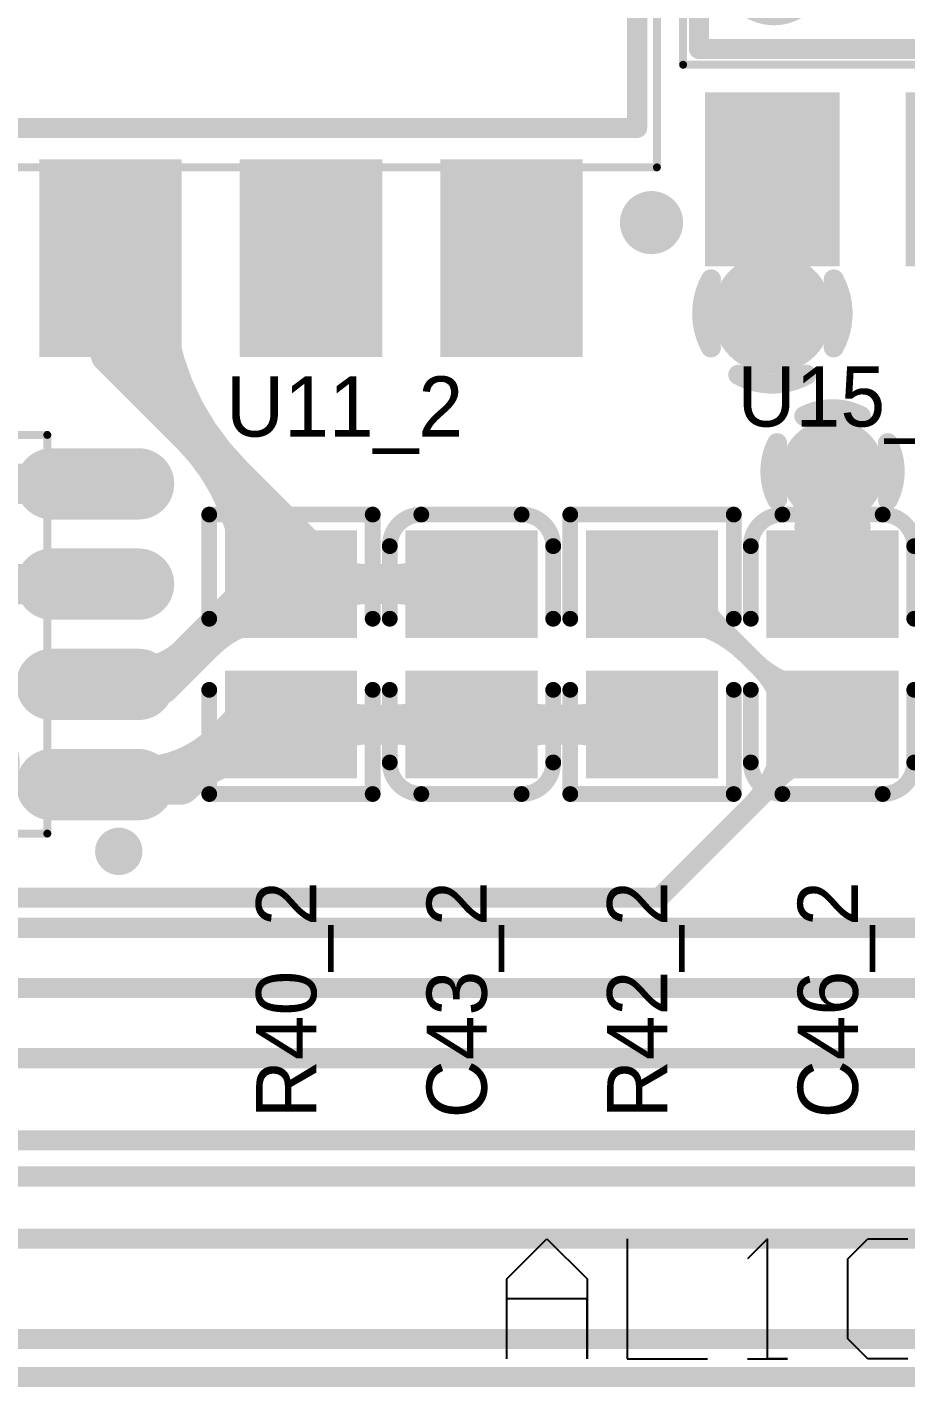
# Model space of a CAD drawing. Header units: millimetres. Extents: x 3.32 to 12.49, y 5.66 to 10.73.
# Drawn here: x 7.603 to 8.041, y 6.938 to 7.613 of the extents above; entities that cross this region are included whole.
import ezdxf

# ---------------------------------------------------------------- set-up
doc = ezdxf.new("R2010")
doc.units = ezdxf.units.MM
doc.header["$MEASUREMENT"] = 0
for name, color, linetype in [('BottomLayer', 5, 'Continuous'), ('InternalPlane1', 76, 'Continuous'), ('InternalPlane2', 16, 'Continuous'), ('Mechanical13', 56, 'Continuous'), ('MultiLayer', 9, 'Continuous'), ('TopLayer', 1, 'Continuous'), ('TopOverlay', 2, 'Continuous'), ('TopPaste', 8, 'Continuous'), ('TopSolder', 216, 'Continuous'), ('ViaHoleLayer', 16, 'Continuous')]:
    doc.layers.add(name, color=color, linetype=linetype)

# ---------------------------------------------------------------- blocks, each defined once
blk = doc.blocks.new('LC_SMD_4_2')
at = {"layer": 'Mechanical13', "const_width": 0.00394}
for points in [[(-0.12598, 0.09449), (-0.12598, -0.09449)], [(-0.12598, 0.09449), (0.12598, 0.09449)], [(0.12598, 0.09449), (0.12598, -0.09449)], [(-0.12598, -0.09449), (0.12598, -0.09449)]]:
    blk.add_lwpolyline(points, dxfattribs=at)
at = {"layer": 'Mechanical13', "const_width": 0.00197}
for points in [[(-0.12697, 0.09449, 1), (-0.125, 0.09449, 1)], [(-0.12697, 0.09449, 1), (-0.125, 0.09449, 1)], [(0.125, 0.09449, 1), (0.12697, 0.09449, 1)], [(0.125, 0.09449, 1), (0.12697, 0.09449, 1)], [(-0.12697, -0.09449, 1), (-0.125, -0.09449, 1)], [(-0.12697, -0.09449, 1), (-0.125, -0.09449, 1)], [(0.125, -0.09449, 1), (0.12697, -0.09449, 1)], [(0.125, -0.09449, 1), (0.12697, -0.09449, 1)]]:
    blk.add_lwpolyline(points, format="xyb", close=True, dxfattribs=at)
at = {"layer": 'TopLayer'}
for points in [[(-0.1437, 0.02047), (-0.1437, 0.07953), (-0.22244, 0.02047), (-0.22244, 0.07953)], [(0.22244, 0.02047), (0.22244, 0.07953), (0.1437, 0.02047), (0.1437, 0.07953)], [(-0.1437, -0.07953), (-0.1437, -0.02047), (-0.22244, -0.07953), (-0.22244, -0.02047)], [(0.22244, -0.07953), (0.22244, -0.02047), (0.1437, -0.07953), (0.1437, -0.02047)]]:
    blk.add_solid(points, dxfattribs=at)
at = {"layer": 'TopOverlay'}
for points, const_width in [([(-0.19685, 0.11024, 1), (-0.2126, 0.11024, 1)], 0.01575), ([(-0.21654, 0.11024, 1), (-0.20866, 0.11024, 1)], 0.00787), ([(-0.20079, 0.11024, 1), (-0.19291, 0.11024, 1)], 0.00787), ([(-0.12061, 0.08661, 1), (-0.11561, 0.08661, 1)], 0.005), ([(-0.12061, 0.08661, 1), (-0.11561, 0.08661, 1)], 0.005), ([(0.11561, 0.08661, 1), (0.12061, 0.08661, 1)], 0.005), ([(0.11561, 0.08661, 1), (0.12061, 0.08661, 1)], 0.005), ([(-0.06496, 0.04921, 1), (-0.09252, 0.04921, 1)], 0.02756), ([(-0.09941, 0.04921, 1), (-0.08563, 0.04921, 1)], 0.01378), ([(-0.07185, 0.04921, 1), (-0.05807, 0.04921, 1)], 0.01378), ([(-0.12061, -0.08661, 1), (-0.11561, -0.08661, 1)], 0.005), ([(-0.12061, -0.08661, 1), (-0.11561, -0.08661, 1)], 0.005), ([(0.11561, -0.08661, 1), (0.12061, -0.08661, 1)], 0.005), ([(0.11561, -0.08661, 1), (0.12061, -0.08661, 1)], 0.005)]:
    blk.add_lwpolyline(points, format="xyb", close=True, dxfattribs=dict(at, const_width=const_width))
at = {"layer": 'TopOverlay', "const_width": 0.01}
for points in [[(-0.11811, 0.08661), (-0.11811, -0.08661)], [(-0.11811, 0.08661), (0.11811, 0.08661)], [(0.11811, 0.08661), (0.11811, -0.08661)], [(-0.11811, -0.08661), (0.11811, -0.08661)]]:
    blk.add_lwpolyline(points, dxfattribs=at)
at = {"layer": 'TopPaste'}
for points in [[(-0.1437, 0.02047), (-0.1437, 0.07953), (-0.22244, 0.02047), (-0.22244, 0.07953)], [(0.22244, 0.02047), (0.22244, 0.07953), (0.1437, 0.02047), (0.1437, 0.07953)], [(-0.1437, -0.07953), (-0.1437, -0.02047), (-0.22244, -0.07953), (-0.22244, -0.02047)], [(0.22244, -0.07953), (0.22244, -0.02047), (0.1437, -0.07953), (0.1437, -0.02047)]]:
    blk.add_solid(points, dxfattribs=at)
at = {"layer": 'TopSolder'}
for points in [[(-0.1397, 0.01647), (-0.1397, 0.08353), (-0.22644, 0.01647), (-0.22644, 0.08353)], [(0.22644, 0.01647), (0.22644, 0.08353), (0.1397, 0.01647), (0.1397, 0.08353)], [(-0.1397, -0.08353), (-0.1397, -0.01647), (-0.22644, -0.08353), (-0.22644, -0.01647)], [(0.22644, -0.08353), (0.22644, -0.01647), (0.1397, -0.08353), (0.1397, -0.01647)]]:
    blk.add_solid(points, dxfattribs=at)
blk = doc.blocks.new('SMD_8_9_0___6')
at = {"layer": 'Mechanical13', "const_width": 0.00394}
for points in [[(0.22244, 0.17717), (-0.22244, 0.17717)], [(-0.22244, 0.17717), (-0.22244, -0.17717)], [(0.22244, 0.17717), (0.22244, -0.17717)], [(0.22244, -0.17717), (-0.22244, -0.17717)]]:
    blk.add_lwpolyline(points, dxfattribs=at)
at = {"layer": 'Mechanical13'}
for points, const_width in [([(-0.22343, 0.17717, 1), (-0.22146, 0.17717, 1)], 0.00197), ([(-0.22343, 0.17717, 1), (-0.22146, 0.17717, 1)], 0.00197), ([(0.22146, 0.17717, 1), (0.22343, 0.17717, 1)], 0.00197), ([(0.22146, 0.17717, 1), (0.22343, 0.17717, 1)], 0.00197), ([(-0.14567, -0.12992, 1), (-0.20866, -0.12992, 1)], 0.00394), ([(-0.20965, -0.12992, 1), (-0.20768, -0.12992, 1)], 0.00197), ([(-0.14665, -0.12992, 1), (-0.14469, -0.12992, 1)], 0.00197), ([(-0.22343, -0.17717, 1), (-0.22146, -0.17717, 1)], 0.00197), ([(-0.22343, -0.17717, 1), (-0.22146, -0.17717, 1)], 0.00197), ([(0.22146, -0.17717, 1), (0.22343, -0.17717, 1)], 0.00197), ([(0.22146, -0.17717, 1), (0.22343, -0.17717, 1)], 0.00197)]:
    blk.add_lwpolyline(points, format="xyb", close=True, dxfattribs=dict(at, const_width=const_width))
at = {"layer": 'TopLayer'}
for points in [[(-0.1815, 0.17717), (-0.1185, 0.17717), (-0.1815, 0.26772), (-0.1185, 0.26772)], [(-0.0815, 0.17717), (-0.0185, 0.17717), (-0.0815, 0.26772), (-0.0185, 0.26772)], [(0.0185, 0.17717), (0.0815, 0.17717), (0.0185, 0.26772), (0.0815, 0.26772)], [(0.1185, 0.17717), (0.1815, 0.17717), (0.1185, 0.26772), (0.1815, 0.26772)], [(-0.1185, -0.17717), (-0.1815, -0.17717), (-0.1185, -0.26772), (-0.1815, -0.26772)], [(-0.0185, -0.17717), (-0.0815, -0.17717), (-0.0185, -0.26772), (-0.0815, -0.26772)], [(0.0815, -0.17717), (0.0185, -0.17717), (0.0815, -0.26772), (0.0185, -0.26772)], [(0.1815, -0.17717), (0.1185, -0.17717), (0.1815, -0.26772), (0.1185, -0.26772)]]:
    blk.add_solid(points, dxfattribs=at)
at = {"layer": 'TopOverlay', "const_width": 0.01}
for points in [[(-0.2126, 0.15748), (-0.2126, -0.15748)], [(0.2126, 0.15748), (-0.2126, 0.15748)], [(0.2126, 0.15748), (0.2126, -0.15748)], [(0.2126, -0.15748), (-0.2126, -0.15748)]]:
    blk.add_lwpolyline(points, dxfattribs=at)
at = {"layer": 'TopOverlay'}
for points, const_width in [([(-0.2151, 0.15748, 1), (-0.2101, 0.15748, 1)], 0.005), ([(-0.2151, 0.15748, 1), (-0.2101, 0.15748, 1)], 0.005), ([(0.2101, 0.15748, 1), (0.2151, 0.15748, 1)], 0.005), ([(0.2101, 0.15748, 1), (0.2151, 0.15748, 1)], 0.005), ([(-0.16142, -0.11811, 1), (-0.18504, -0.11811, 1)], 0.02756), ([(-0.19193, -0.11811, 1), (-0.17815, -0.11811, 1)], 0.01378), ([(-0.16831, -0.11811, 1), (-0.15453, -0.11811, 1)], 0.01378), ([(-0.2151, -0.15748, 1), (-0.2101, -0.15748, 1)], 0.005), ([(-0.2151, -0.15748, 1), (-0.2101, -0.15748, 1)], 0.005), ([(0.2101, -0.15748, 1), (0.2151, -0.15748, 1)], 0.005), ([(0.2101, -0.15748, 1), (0.2151, -0.15748, 1)], 0.005), ([(-0.20669, -0.23622, 1), (-0.22638, -0.23622, 1)], 0.01969), ([(-0.2313, -0.23622, 1), (-0.22146, -0.23622, 1)], 0.00984), ([(-0.21161, -0.23622, 1), (-0.20177, -0.23622, 1)], 0.00984)]:
    blk.add_lwpolyline(points, format="xyb", close=True, dxfattribs=dict(at, const_width=const_width))
at = {"layer": 'TopPaste'}
for points in [[(-0.1815, 0.17717), (-0.1185, 0.17717), (-0.1815, 0.26772), (-0.1185, 0.26772)], [(-0.0815, 0.17717), (-0.0185, 0.17717), (-0.0815, 0.26772), (-0.0185, 0.26772)], [(0.0185, 0.17717), (0.0815, 0.17717), (0.0185, 0.26772), (0.0815, 0.26772)], [(0.1185, 0.17717), (0.1815, 0.17717), (0.1185, 0.26772), (0.1815, 0.26772)], [(-0.1185, -0.17717), (-0.1815, -0.17717), (-0.1185, -0.26772), (-0.1815, -0.26772)], [(-0.0185, -0.17717), (-0.0815, -0.17717), (-0.0185, -0.26772), (-0.0815, -0.26772)], [(0.0815, -0.17717), (0.0185, -0.17717), (0.0815, -0.26772), (0.0185, -0.26772)], [(0.1815, -0.17717), (0.1185, -0.17717), (0.1815, -0.26772), (0.1185, -0.26772)]]:
    blk.add_solid(points, dxfattribs=at)
at = {"layer": 'TopSolder'}
for points in [[(-0.1855, 0.17317), (-0.1145, 0.17317), (-0.1855, 0.27172), (-0.1145, 0.27172)], [(-0.0855, 0.17317), (-0.0145, 0.17317), (-0.0855, 0.27172), (-0.0145, 0.27172)], [(0.0145, 0.17317), (0.0855, 0.17317), (0.0145, 0.27172), (0.0855, 0.27172)], [(0.1145, 0.17317), (0.1855, 0.17317), (0.1145, 0.27172), (0.1855, 0.27172)], [(-0.1145, -0.17317), (-0.1855, -0.17317), (-0.1145, -0.27172), (-0.1855, -0.27172)], [(-0.0145, -0.17317), (-0.0855, -0.17317), (-0.0145, -0.27172), (-0.0855, -0.27172)], [(0.0855, -0.17317), (0.0145, -0.17317), (0.0855, -0.27172), (0.0145, -0.27172)], [(0.1855, -0.17317), (0.1145, -0.17317), (0.1855, -0.27172), (0.1145, -0.27172)]]:
    blk.add_solid(points, dxfattribs=at)
blk = doc.blocks.new('SOIC_8_150____8')
at = {"layer": 'Mechanical13', "const_width": 0.00394}
for points in [[(-0.09941, 0.07854), (0.09941, 0.07854)], [(-0.09941, 0.07854), (-0.09941, -0.07854)], [(0.09941, 0.07854), (0.09941, -0.07854)], [(-0.09941, -0.07854), (0.09941, -0.07854)]]:
    blk.add_lwpolyline(points, dxfattribs=at)
at = {"layer": 'Mechanical13'}
for points, const_width in [([(-0.10039, 0.07854, 1), (-0.09843, 0.07854, 1)], 0.00197), ([(-0.10039, 0.07854, 1), (-0.09843, 0.07854, 1)], 0.00197), ([(0.09843, 0.07854, 1), (0.10039, 0.07854, 1)], 0.00197), ([(0.09843, 0.07854, 1), (0.10039, 0.07854, 1)], 0.00197), ([(-0.04429, -0.04311, 1), (-0.08366, -0.04311, 1)], 0.00394), ([(-0.08465, -0.04311, 1), (-0.08268, -0.04311, 1)], 0.00197), ([(-0.04528, -0.04311, 1), (-0.04331, -0.04311, 1)], 0.00197), ([(-0.10039, -0.07854, 1), (-0.09843, -0.07854, 1)], 0.00197), ([(-0.10039, -0.07854, 1), (-0.09843, -0.07854, 1)], 0.00197), ([(0.09843, -0.07854, 1), (0.10039, -0.07854, 1)], 0.00197), ([(0.09843, -0.07854, 1), (0.10039, -0.07854, 1)], 0.00197)]:
    blk.add_lwpolyline(points, format="xyb", close=True, dxfattribs=dict(at, const_width=const_width))
at = {"layer": 'TopLayer', "const_width": 0.02756}
for points in [[(-0.075, 0.08071), (-0.075, 0.12402)], [(-0.025, 0.08071), (-0.025, 0.12402)], [(0.025, 0.08071), (0.025, 0.12402)], [(0.075, 0.08071), (0.075, 0.12402)], [(-0.075, -0.12402), (-0.075, -0.08071)], [(-0.025, -0.12402), (-0.025, -0.08071)], [(0.025, -0.12402), (0.025, -0.08071)], [(0.075, -0.12402), (0.075, -0.08071)]]:
    blk.add_lwpolyline(points, dxfattribs=at)
at = {"layer": 'TopLayer', "const_width": 0.01378}
for points in [[(-0.08189, 0.12402, 1), (-0.06811, 0.12402, 1)], [(-0.03189, 0.12402, 1), (-0.01811, 0.12402, 1)], [(0.01811, 0.12402, 1), (0.03189, 0.12402, 1)], [(0.06811, 0.12402, 1), (0.08189, 0.12402, 1)], [(-0.08189, 0.08071, 1), (-0.06811, 0.08071, 1)], [(-0.03189, 0.08071, 1), (-0.01811, 0.08071, 1)], [(0.01811, 0.08071, 1), (0.03189, 0.08071, 1)], [(0.06811, 0.08071, 1), (0.08189, 0.08071, 1)], [(-0.08189, -0.08071, 1), (-0.06811, -0.08071, 1)], [(-0.03189, -0.08071, 1), (-0.01811, -0.08071, 1)], [(0.01811, -0.08071, 1), (0.03189, -0.08071, 1)], [(0.06811, -0.08071, 1), (0.08189, -0.08071, 1)], [(-0.08189, -0.12402, 1), (-0.06811, -0.12402, 1)], [(-0.03189, -0.12402, 1), (-0.01811, -0.12402, 1)], [(0.01811, -0.12402, 1), (0.03189, -0.12402, 1)], [(0.06811, -0.12402, 1), (0.08189, -0.12402, 1)]]:
    blk.add_lwpolyline(points, format="xyb", close=True, dxfattribs=at)
at = {"layer": 'TopOverlay', "const_width": 0.01}
for points in [[(-0.09449, 0.05512), (0.09449, 0.05512)], [(-0.09449, 0.05512), (-0.09449, -0.05512)], [(0.09449, 0.05512), (0.09449, -0.05512)], [(-0.09449, -0.05512), (0.09449, -0.05512)]]:
    blk.add_lwpolyline(points, dxfattribs=at)
at = {"layer": 'TopOverlay'}
for points, const_width in [([(-0.09699, 0.05512, 1), (-0.09199, 0.05512, 1)], 0.005), ([(-0.09699, 0.05512, 1), (-0.09199, 0.05512, 1)], 0.005), ([(0.09199, 0.05512, 1), (0.09699, 0.05512, 1)], 0.005), ([(0.09199, 0.05512, 1), (0.09699, 0.05512, 1)], 0.005), ([(-0.05906, -0.02756, 1), (-0.0748, -0.02756, 1)], 0.01575), ([(-0.07874, -0.02756, 1), (-0.07087, -0.02756, 1)], 0.00787), ([(-0.06299, -0.02756, 1), (-0.05512, -0.02756, 1)], 0.00787), ([(-0.09699, -0.05512, 1), (-0.09199, -0.05512, 1)], 0.005), ([(-0.09699, -0.05512, 1), (-0.09199, -0.05512, 1)], 0.005), ([(0.09199, -0.05512, 1), (0.09699, -0.05512, 1)], 0.005), ([(0.09199, -0.05512, 1), (0.09699, -0.05512, 1)], 0.005), ([(-0.10236, -0.11417, 1), (-0.11417, -0.11417, 1)], 0.01181), ([(-0.11713, -0.11417, 1), (-0.11122, -0.11417, 1)], 0.00591), ([(-0.10531, -0.11417, 1), (-0.09941, -0.11417, 1)], 0.00591)]:
    blk.add_lwpolyline(points, format="xyb", close=True, dxfattribs=dict(at, const_width=const_width))
at = {"layer": 'TopPaste', "const_width": 0.02756}
for points in [[(-0.075, 0.08071), (-0.075, 0.12402)], [(-0.025, 0.08071), (-0.025, 0.12402)], [(0.025, 0.08071), (0.025, 0.12402)], [(0.075, 0.08071), (0.075, 0.12402)], [(-0.075, -0.12402), (-0.075, -0.08071)], [(-0.025, -0.12402), (-0.025, -0.08071)], [(0.025, -0.12402), (0.025, -0.08071)], [(0.075, -0.12402), (0.075, -0.08071)]]:
    blk.add_lwpolyline(points, dxfattribs=at)
at = {"layer": 'TopPaste', "const_width": 0.01378}
for points in [[(-0.08189, 0.12402, 1), (-0.06811, 0.12402, 1)], [(-0.03189, 0.12402, 1), (-0.01811, 0.12402, 1)], [(0.01811, 0.12402, 1), (0.03189, 0.12402, 1)], [(0.06811, 0.12402, 1), (0.08189, 0.12402, 1)], [(-0.08189, 0.08071, 1), (-0.06811, 0.08071, 1)], [(-0.03189, 0.08071, 1), (-0.01811, 0.08071, 1)], [(0.01811, 0.08071, 1), (0.03189, 0.08071, 1)], [(0.06811, 0.08071, 1), (0.08189, 0.08071, 1)], [(-0.08189, -0.08071, 1), (-0.06811, -0.08071, 1)], [(-0.03189, -0.08071, 1), (-0.01811, -0.08071, 1)], [(0.01811, -0.08071, 1), (0.03189, -0.08071, 1)], [(0.06811, -0.08071, 1), (0.08189, -0.08071, 1)], [(-0.08189, -0.12402, 1), (-0.06811, -0.12402, 1)], [(-0.03189, -0.12402, 1), (-0.01811, -0.12402, 1)], [(0.01811, -0.12402, 1), (0.03189, -0.12402, 1)], [(0.06811, -0.12402, 1), (0.08189, -0.12402, 1)]]:
    blk.add_lwpolyline(points, format="xyb", close=True, dxfattribs=at)
at = {"layer": 'TopSolder', "const_width": 0.03556}
for points in [[(-0.075, 0.08071), (-0.075, 0.12402)], [(-0.025, 0.08071), (-0.025, 0.12402)], [(0.025, 0.08071), (0.025, 0.12402)], [(0.075, 0.08071), (0.075, 0.12402)], [(-0.075, -0.12402), (-0.075, -0.08071)], [(-0.025, -0.12402), (-0.025, -0.08071)], [(0.025, -0.12402), (0.025, -0.08071)], [(0.075, -0.12402), (0.075, -0.08071)]]:
    blk.add_lwpolyline(points, dxfattribs=at)
at = {"layer": 'TopSolder', "const_width": 0.01778}
for points in [[(-0.08389, 0.12402, 1), (-0.06611, 0.12402, 1)], [(-0.03389, 0.12402, 1), (-0.01611, 0.12402, 1)], [(0.01611, 0.12402, 1), (0.03389, 0.12402, 1)], [(0.06611, 0.12402, 1), (0.08389, 0.12402, 1)], [(-0.08389, 0.08071, 1), (-0.06611, 0.08071, 1)], [(-0.03389, 0.08071, 1), (-0.01611, 0.08071, 1)], [(0.01611, 0.08071, 1), (0.03389, 0.08071, 1)], [(0.06611, 0.08071, 1), (0.08389, 0.08071, 1)], [(-0.08389, -0.08071, 1), (-0.06611, -0.08071, 1)], [(-0.03389, -0.08071, 1), (-0.01611, -0.08071, 1)], [(0.01611, -0.08071, 1), (0.03389, -0.08071, 1)], [(0.06611, -0.08071, 1), (0.08389, -0.08071, 1)], [(-0.08389, -0.12402, 1), (-0.06611, -0.12402, 1)], [(-0.03389, -0.12402, 1), (-0.01611, -0.12402, 1)], [(0.01611, -0.12402, 1), (0.03389, -0.12402, 1)], [(0.06611, -0.12402, 1), (0.08389, -0.12402, 1)]]:
    blk.add_lwpolyline(points, format="xyb", close=True, dxfattribs=at)
blk = doc.blocks.new('0805_R_34')
at = {"layer": 'TopLayer'}
for points in [[(-0.05787, -0.02894), (-0.0122, -0.02894), (-0.05787, 0.02894), (-0.0122, 0.02894)], [(0.0122, -0.02894), (0.05787, -0.02894), (0.0122, 0.02894), (0.05787, 0.02894)]]:
    blk.add_solid(points, dxfattribs=at)
at = {"layer": 'TopOverlay', "const_width": 0.00787}
for points in [[(-0.06968, 0.04075), (-0.06968, -0.04075)], [(-0.06968, 0.04075), (-0.01772, 0.04075)], [(0.01772, 0.04075), (0.06968, 0.04075)], [(0.06968, 0.04075), (0.06968, -0.04075)], [(-0.06968, -0.04075), (-0.01772, -0.04075)], [(0.01772, -0.04075), (0.06968, -0.04075)]]:
    blk.add_lwpolyline(points, dxfattribs=at)
at = {"layer": 'TopOverlay', "const_width": 0.00394}
for points in [[(-0.07165, 0.04075, 1), (-0.06772, 0.04075, 1)], [(-0.07165, 0.04075, 1), (-0.06772, 0.04075, 1)], [(-0.01969, 0.04075, 1), (-0.01575, 0.04075, 1)], [(0.01575, 0.04075, 1), (0.01969, 0.04075, 1)], [(0.06772, 0.04075, 1), (0.07165, 0.04075, 1)], [(0.06772, 0.04075, 1), (0.07165, 0.04075, 1)], [(-0.07165, -0.04075, 1), (-0.06772, -0.04075, 1)], [(-0.07165, -0.04075, 1), (-0.06772, -0.04075, 1)], [(-0.01969, -0.04075, 1), (-0.01575, -0.04075, 1)], [(0.01575, -0.04075, 1), (0.01969, -0.04075, 1)], [(0.06772, -0.04075, 1), (0.07165, -0.04075, 1)], [(0.06772, -0.04075, 1), (0.07165, -0.04075, 1)]]:
    blk.add_lwpolyline(points, format="xyb", close=True, dxfattribs=at)
at = {"layer": 'TopPaste'}
for points in [[(-0.05787, -0.02894), (-0.0122, -0.02894), (-0.05787, 0.02894), (-0.0122, 0.02894)], [(0.0122, -0.02894), (0.05787, -0.02894), (0.0122, 0.02894), (0.05787, 0.02894)]]:
    blk.add_solid(points, dxfattribs=at)
at = {"layer": 'TopSolder'}
for points in [[(-0.06187, -0.03294), (-0.0082, -0.03294), (-0.06187, 0.03294), (-0.0082, 0.03294)], [(0.0082, -0.03294), (0.06187, -0.03294), (0.0082, 0.03294), (0.06187, 0.03294)]]:
    blk.add_solid(points, dxfattribs=at)
blk = doc.blocks.new('0805_R_36')
at = {"layer": 'TopLayer'}
for points in [[(-0.05787, -0.02894), (-0.0122, -0.02894), (-0.05787, 0.02894), (-0.0122, 0.02894)], [(0.0122, -0.02894), (0.05787, -0.02894), (0.0122, 0.02894), (0.05787, 0.02894)]]:
    blk.add_solid(points, dxfattribs=at)
at = {"layer": 'TopOverlay', "const_width": 0.00787}
for points in [[(-0.06968, 0.04075), (-0.06968, -0.04075)], [(-0.06968, 0.04075), (-0.01772, 0.04075)], [(0.01772, 0.04075), (0.06968, 0.04075)], [(0.06968, 0.04075), (0.06968, -0.04075)], [(-0.06968, -0.04075), (-0.01772, -0.04075)], [(0.01772, -0.04075), (0.06968, -0.04075)]]:
    blk.add_lwpolyline(points, dxfattribs=at)
at = {"layer": 'TopOverlay', "const_width": 0.00394}
for points in [[(-0.07165, 0.04075, 1), (-0.06772, 0.04075, 1)], [(-0.07165, 0.04075, 1), (-0.06772, 0.04075, 1)], [(-0.01969, 0.04075, 1), (-0.01575, 0.04075, 1)], [(0.01575, 0.04075, 1), (0.01969, 0.04075, 1)], [(0.06772, 0.04075, 1), (0.07165, 0.04075, 1)], [(0.06772, 0.04075, 1), (0.07165, 0.04075, 1)], [(-0.07165, -0.04075, 1), (-0.06772, -0.04075, 1)], [(-0.07165, -0.04075, 1), (-0.06772, -0.04075, 1)], [(-0.01969, -0.04075, 1), (-0.01575, -0.04075, 1)], [(0.01575, -0.04075, 1), (0.01969, -0.04075, 1)], [(0.06772, -0.04075, 1), (0.07165, -0.04075, 1)], [(0.06772, -0.04075, 1), (0.07165, -0.04075, 1)]]:
    blk.add_lwpolyline(points, format="xyb", close=True, dxfattribs=at)
at = {"layer": 'TopPaste'}
for points in [[(-0.05787, -0.02894), (-0.0122, -0.02894), (-0.05787, 0.02894), (-0.0122, 0.02894)], [(0.0122, -0.02894), (0.05787, -0.02894), (0.0122, 0.02894), (0.05787, 0.02894)]]:
    blk.add_solid(points, dxfattribs=at)
at = {"layer": 'TopSolder'}
for points in [[(-0.06187, -0.03294), (-0.0082, -0.03294), (-0.06187, 0.03294), (-0.0082, 0.03294)], [(0.0082, -0.03294), (0.06187, -0.03294), (0.0082, 0.03294), (0.06187, 0.03294)]]:
    blk.add_solid(points, dxfattribs=at)
blk = doc.blocks.new('0805_C_72')
at = {"layer": 'TopLayer'}
for points in [[(-0.05787, -0.02894), (-0.0122, -0.02894), (-0.05787, 0.02894), (-0.0122, 0.02894)], [(0.0122, -0.02894), (0.05787, -0.02894), (0.0122, 0.02894), (0.05787, 0.02894)]]:
    blk.add_solid(points, dxfattribs=at)
at = {"layer": 'TopOverlay', "const_width": 0.00787}
for points in [[(-0.06969, 0.025, -0.414214), (-0.05394, 0.04075)], [(0.05394, 0.04075, -0.414213), (0.06969, 0.025)], [(-0.05394, -0.04075, -0.414213), (-0.06969, -0.025)], [(0.06968, -0.025, -0.414214), (0.05394, -0.04075)]]:
    blk.add_lwpolyline(points, format="xyb", dxfattribs=at)
for points in [[(-0.01772, 0.04075), (-0.05394, 0.04075)], [(0.05394, 0.04075), (0.01772, 0.04075)], [(-0.06969, -0.025), (-0.06969, 0.025)], [(0.06968, -0.025), (0.06968, 0.025)], [(-0.01772, -0.04075), (-0.05394, -0.04075)], [(0.05394, -0.04075), (0.01772, -0.04075)]]:
    blk.add_lwpolyline(points, dxfattribs=at)
at = {"layer": 'TopOverlay', "const_width": 0.00394}
for points in [[(-0.05591, 0.04075, 1), (-0.05197, 0.04075, 1)], [(-0.05591, 0.04075, 1), (-0.05197, 0.04075, 1)], [(-0.01969, 0.04075, 1), (-0.01575, 0.04075, 1)], [(0.01575, 0.04075, 1), (0.01969, 0.04075, 1)], [(0.05197, 0.04075, 1), (0.05591, 0.04075, 1)], [(0.05197, 0.04075, 1), (0.05591, 0.04075, 1)], [(-0.07165, 0.025, 1), (-0.06772, 0.025, 1)], [(-0.07165, 0.025, 1), (-0.06772, 0.025, 1)], [(0.06772, 0.025, 1), (0.07165, 0.025, 1)], [(0.06772, 0.025, 1), (0.07165, 0.025, 1)], [(-0.07165, -0.025, 1), (-0.06772, -0.025, 1)], [(-0.07165, -0.025, 1), (-0.06772, -0.025, 1)], [(0.06772, -0.025, 1), (0.07165, -0.025, 1)], [(0.06772, -0.025, 1), (0.07165, -0.025, 1)], [(-0.05591, -0.04075, 1), (-0.05197, -0.04075, 1)], [(-0.05591, -0.04075, 1), (-0.05197, -0.04075, 1)], [(-0.01969, -0.04075, 1), (-0.01575, -0.04075, 1)], [(0.01575, -0.04075, 1), (0.01969, -0.04075, 1)], [(0.05197, -0.04075, 1), (0.05591, -0.04075, 1)], [(0.05197, -0.04075, 1), (0.05591, -0.04075, 1)]]:
    blk.add_lwpolyline(points, format="xyb", close=True, dxfattribs=at)
at = {"layer": 'TopPaste'}
for points in [[(-0.05787, -0.02894), (-0.0122, -0.02894), (-0.05787, 0.02894), (-0.0122, 0.02894)], [(0.0122, -0.02894), (0.05787, -0.02894), (0.0122, 0.02894), (0.05787, 0.02894)]]:
    blk.add_solid(points, dxfattribs=at)
at = {"layer": 'TopSolder'}
for points in [[(-0.06187, -0.03294), (-0.0082, -0.03294), (-0.06187, 0.03294), (-0.0082, 0.03294)], [(0.0082, -0.03294), (0.06187, -0.03294), (0.0082, 0.03294), (0.06187, 0.03294)]]:
    blk.add_solid(points, dxfattribs=at)
blk = doc.blocks.new('0805_C_75')
at = {"layer": 'TopLayer'}
for points in [[(-0.05787, -0.02894), (-0.0122, -0.02894), (-0.05787, 0.02894), (-0.0122, 0.02894)], [(0.0122, -0.02894), (0.05787, -0.02894), (0.0122, 0.02894), (0.05787, 0.02894)]]:
    blk.add_solid(points, dxfattribs=at)
at = {"layer": 'TopOverlay', "const_width": 0.00787}
for points in [[(-0.06969, 0.025, -0.414214), (-0.05394, 0.04075)], [(0.05394, 0.04075, -0.414213), (0.06969, 0.025)], [(-0.05394, -0.04075, -0.414213), (-0.06969, -0.025)], [(0.06968, -0.025, -0.414214), (0.05394, -0.04075)]]:
    blk.add_lwpolyline(points, format="xyb", dxfattribs=at)
for points in [[(-0.01772, 0.04075), (-0.05394, 0.04075)], [(0.05394, 0.04075), (0.01772, 0.04075)], [(-0.06969, -0.025), (-0.06969, 0.025)], [(0.06968, -0.025), (0.06968, 0.025)], [(-0.01772, -0.04075), (-0.05394, -0.04075)], [(0.05394, -0.04075), (0.01772, -0.04075)]]:
    blk.add_lwpolyline(points, dxfattribs=at)
at = {"layer": 'TopOverlay', "const_width": 0.00394}
for points in [[(-0.05591, 0.04075, 1), (-0.05197, 0.04075, 1)], [(-0.05591, 0.04075, 1), (-0.05197, 0.04075, 1)], [(-0.01969, 0.04075, 1), (-0.01575, 0.04075, 1)], [(0.01575, 0.04075, 1), (0.01969, 0.04075, 1)], [(0.05197, 0.04075, 1), (0.05591, 0.04075, 1)], [(0.05197, 0.04075, 1), (0.05591, 0.04075, 1)], [(-0.07165, 0.025, 1), (-0.06772, 0.025, 1)], [(-0.07165, 0.025, 1), (-0.06772, 0.025, 1)], [(0.06772, 0.025, 1), (0.07165, 0.025, 1)], [(0.06772, 0.025, 1), (0.07165, 0.025, 1)], [(-0.07165, -0.025, 1), (-0.06772, -0.025, 1)], [(-0.07165, -0.025, 1), (-0.06772, -0.025, 1)], [(0.06772, -0.025, 1), (0.07165, -0.025, 1)], [(0.06772, -0.025, 1), (0.07165, -0.025, 1)], [(-0.05591, -0.04075, 1), (-0.05197, -0.04075, 1)], [(-0.05591, -0.04075, 1), (-0.05197, -0.04075, 1)], [(-0.01969, -0.04075, 1), (-0.01575, -0.04075, 1)], [(0.01575, -0.04075, 1), (0.01969, -0.04075, 1)], [(0.05197, -0.04075, 1), (0.05591, -0.04075, 1)], [(0.05197, -0.04075, 1), (0.05591, -0.04075, 1)]]:
    blk.add_lwpolyline(points, format="xyb", close=True, dxfattribs=at)
at = {"layer": 'TopPaste'}
for points in [[(-0.05787, -0.02894), (-0.0122, -0.02894), (-0.05787, 0.02894), (-0.0122, 0.02894)], [(0.0122, -0.02894), (0.05787, -0.02894), (0.0122, 0.02894), (0.05787, 0.02894)]]:
    blk.add_solid(points, dxfattribs=at)
at = {"layer": 'TopSolder'}
for points in [[(-0.06187, -0.03294), (-0.0082, -0.03294), (-0.06187, 0.03294), (-0.0082, 0.03294)], [(0.0082, -0.03294), (0.06187, -0.03294), (0.0082, 0.03294), (0.06187, 0.03294)]]:
    blk.add_solid(points, dxfattribs=at)

msp = doc.modelspace()

# ---------------------------------------------------------------- linework, layer by layer
at = {"layer": 'BottomLayer'}
for points, const_width in [([(7.96437, 7.47008, 1), (7.98437, 7.47008, 1)], 0.02), ([(7.99837, 7.3913, 1), (8.01037, 7.3913, 1)], 0.012)]:
    msp.add_lwpolyline(points, format="xyb", close=True, dxfattribs=dict(at, const_width=const_width))
at = {"layer": 'BottomLayer', "const_width": 0.01}
for points in [[(7.5111, 7.16366), (8.04701, 7.16366)], [(7.50655, 7.13366), (8.19201, 7.13366)], [(7.49701, 7.09866), (8.18246, 7.09866)]]:
    msp.add_lwpolyline(points, dxfattribs=at)
at = {"layer": 'InternalPlane1'}
for points, const_width in [([(7.95937, 7.47008, 1), (7.98937, 7.47008, 1)], 0.03), ([(7.9878, 7.41892, 1), (7.9928, 7.41892, 1)], 0.005), ([(8.01594, 7.41892, 1), (8.02094, 7.41892, 1)], 0.005), ([(7.97425, 7.40537, 1), (7.97925, 7.40537, 1)], 0.005), ([(8.02949, 7.40537, 1), (8.03449, 7.40537, 1)], 0.005), ([(7.97425, 7.37723, 1), (7.97925, 7.37723, 1)], 0.005), ([(8.02949, 7.37723, 1), (8.03449, 7.37723, 1)], 0.005), ([(7.9878, 7.36368, 1), (7.9928, 7.36368, 1)], 0.005), ([(8.01594, 7.36368, 1), (8.02094, 7.36368, 1)], 0.005)]:
    msp.add_lwpolyline(points, format="xyb", close=True, dxfattribs=dict(at, const_width=const_width))
at = {"layer": 'InternalPlane1', "const_width": 0.01}
for points in [[(7.9903, 7.41892, -0.240079), (8.01844, 7.41892)], [(7.97675, 7.37723, -0.240079), (7.97675, 7.40537)], [(8.03199, 7.40537, -0.240079), (8.03199, 7.37723)], [(8.01844, 7.36368, -0.240079), (7.9903, 7.36368)]]:
    msp.add_lwpolyline(points, format="xyb", dxfattribs=at)
at = {"layer": 'InternalPlane2', "const_width": 0.01}
for points in [[(7.9574, 7.50069, -0.258618), (7.99134, 7.50069)], [(7.94376, 7.45311, -0.258618), (7.94376, 7.48705)], [(8.00498, 7.48705, -0.258618), (8.00498, 7.45311)], [(7.99134, 7.43947, -0.258618), (7.9574, 7.43947)]]:
    msp.add_lwpolyline(points, format="xyb", dxfattribs=at)
at = {"layer": 'InternalPlane2'}
for points, const_width in [([(7.9549, 7.50069, 1), (7.9599, 7.50069, 1)], 0.005), ([(7.98884, 7.50069, 1), (7.99384, 7.50069, 1)], 0.005), ([(7.94126, 7.48705, 1), (7.94626, 7.48705, 1)], 0.005), ([(8.00248, 7.48705, 1), (8.00748, 7.48705, 1)], 0.005), ([(7.94126, 7.45311, 1), (7.94626, 7.45311, 1)], 0.005), ([(8.00248, 7.45311, 1), (8.00748, 7.45311, 1)], 0.005), ([(7.9549, 7.43947, 1), (7.9599, 7.43947, 1)], 0.005), ([(7.98884, 7.43947, 1), (7.99384, 7.43947, 1)], 0.005), ([(7.99137, 7.3913, 1), (8.01737, 7.3913, 1)], 0.026)]:
    msp.add_lwpolyline(points, format="xyb", close=True, dxfattribs=dict(at, const_width=const_width))
at = {"layer": 'MultiLayer'}
for points, const_width in [([(7.96437, 7.47008, 1), (7.98437, 7.47008, 1)], 0.02), ([(7.99837, 7.3913, 1), (8.01037, 7.3913, 1)], 0.012)]:
    msp.add_lwpolyline(points, format="xyb", close=True, dxfattribs=dict(at, const_width=const_width))
at = {"layer": 'TopLayer'}
for points, const_width in [([(7.97437, 7.47008), (7.97437, 7.53701)], 0.02), ([(7.64437, 7.45008), (7.64437, 7.49764)], 0.02), ([(7.64437, 7.45008), (7.75933, 7.33512)], 0.02), ([(7.54437, 7.38508), (7.63673, 7.38508)], 0.02), ([(8.00437, 7.33512), (8.00437, 7.3913)], 0.02), ([(7.56937, 7.33508), (7.63673, 7.33508)], 0.02), ([(7.66937, 7.28508), (7.71941, 7.33512)], 0.02), ([(7.71941, 7.33512), (7.73437, 7.33512)], 0.02), ([(7.75933, 7.33512), (7.82437, 7.33512)], 0.02), ([(7.91437, 7.33512), (7.9266, 7.33512)], 0.01), ([(7.9266, 7.33512), (7.99668, 7.26504)], 0.01), ([(7.63673, 7.28508), (7.66937, 7.28508)], 0.02), ([(7.67937, 7.23508), (7.70933, 7.26504)], 0.02), ([(7.70933, 7.26504), (7.73437, 7.26504)], 0.02), ([(7.73437, 7.26504), (7.82437, 7.26504)], 0.02), ([(7.82437, 7.26504), (7.91437, 7.26504)], 0.02), ([(7.91799, 7.17866), (8.00437, 7.26504)], 0.01), ([(7.99668, 7.26504), (8.00437, 7.26504)], 0.01), ([(7.63673, 7.23508), (7.67937, 7.23508)], 0.02), ([(7.45201, 7.17866), (7.91799, 7.17866)], 0.01), ([(6.99301, 7.05766), (8.19601, 7.05766)], 0.01), ([(6.97955, 7.03966), (8.6571, 7.03966)], 0.01), ([(7.29701, 7.00866), (8.67518, 7.00866)], 0.01), ([(7.50201, 6.95866), (8.65064, 6.95866)], 0.01), ([(7.47601, 6.93966), (8.6571, 6.93966)], 0.01)]:
    msp.add_lwpolyline(points, dxfattribs=dict(at, const_width=const_width))
for points, const_width in [([(7.96937, 7.53701, 1), (7.97937, 7.53701, 1)], 0.01), ([(7.95556, 7.51336, 1), (7.96556, 7.51336, 1)], 0.01), ([(7.98318, 7.51336, 1), (7.99318, 7.51336, 1)], 0.01), ([(7.63937, 7.49764, 1), (7.64937, 7.49764, 1)], 0.01), ([(7.96421, 7.49929, 1), (7.97421, 7.49929, 1)], 0.01), ([(7.96937, 7.49422, 1), (7.97937, 7.49422, 1)], 0.01), ([(7.96937, 7.49422, 1), (7.97937, 7.49422, 1)], 0.01), ([(7.97453, 7.49929, 1), (7.98453, 7.49929, 1)], 0.01), ([(7.64087, 7.48386, 1), (7.65087, 7.48386, 1)], 0.01), ([(7.66087, 7.48386, 1), (7.67087, 7.48386, 1)], 0.01), ([(7.96437, 7.47008, 1), (7.98437, 7.47008, 1)], 0.02), ([(7.96937, 7.48002, 1), (7.97937, 7.48002, 1)], 0.01), ([(7.96937, 7.48002, 1), (7.97937, 7.48002, 1)], 0.01), ([(7.96081, 7.47524, 1), (7.97081, 7.47524, 1)], 0.01), ([(7.9623, 7.47715, 1), (7.9723, 7.47715, 1)], 0.01), ([(7.97644, 7.47715, 1), (7.98644, 7.47715, 1)], 0.01), ([(7.97793, 7.47524, 1), (7.98793, 7.47524, 1)], 0.01), ([(7.96937, 7.47008, 1), (7.97937, 7.47008, 1)], 0.01), ([(7.63027, 7.46439, 1), (7.64027, 7.46439, 1)], 0.01), ([(7.64847, 7.46439, 1), (7.65847, 7.46439, 1)], 0.01), ([(7.63937, 7.45008, 1), (7.64937, 7.45008, 1)], 0.01), ([(7.63937, 7.45008, 1), (7.64937, 7.45008, 1)], 0.01), ([(7.63937, 7.45008, 1), (7.64937, 7.45008, 1)], 0.01), ([(7.63937, 7.45008, 1), (7.64937, 7.45008, 1)], 0.01), ([(7.66581, 7.42364, 1), (7.67581, 7.42364, 1)], 0.01), ([(7.67939, 7.41006, 1), (7.68939, 7.41006, 1)], 0.01), ([(7.99837, 7.3913, 1), (8.01037, 7.3913, 1)], 0.012), ([(7.63173, 7.38508, 1), (7.64173, 7.38508, 1)], 0.01), ([(7.69995, 7.3895, 1), (7.70995, 7.3895, 1)], 0.01), ([(7.99937, 7.3913, 1), (8.00937, 7.3913, 1)], 0.01), ([(7.71354, 7.37591, 1), (7.72354, 7.37591, 1)], 0.01), ([(7.99937, 7.3661, 1), (8.00937, 7.3661, 1)], 0.01), ([(7.99937, 7.3661, 1), (8.00937, 7.3661, 1)], 0.01), ([(7.74455, 7.34419, 1), (7.75455, 7.34419, 1)], 0.01), ([(7.80419, 7.34419, 1), (7.81419, 7.34419, 1)], 0.01), ([(7.99029, 7.34419, 1), (8.00029, 7.34419, 1)], 0.01), ([(8.00845, 7.34419, 1), (8.01845, 7.34419, 1)], 0.01), ([(7.74768, 7.34177, 1), (7.75768, 7.34177, 1)], 0.01), ([(7.63173, 7.33508, 1), (7.64173, 7.33508, 1)], 0.01), ([(7.71043, 7.33512, 1), (7.72043, 7.33512, 1)], 0.01), ([(7.71441, 7.33512, 1), (7.72441, 7.33512, 1)], 0.01), ([(7.71441, 7.33512, 1), (7.72441, 7.33512, 1)], 0.01), ([(7.72937, 7.33512, 1), (7.73937, 7.33512, 1)], 0.01), ([(7.73043, 7.33512, 1), (7.74043, 7.33512, 1)], 0.01), ([(7.75043, 7.33512, 1), (7.76043, 7.33512, 1)], 0.01), ([(7.75433, 7.33512, 1), (7.76433, 7.33512, 1)], 0.01), ([(7.75433, 7.33512, 1), (7.76433, 7.33512, 1)], 0.01), ([(7.76646, 7.33512, 1), (7.77646, 7.33512, 1)], 0.01), ([(7.76646, 7.33512, 1), (7.77646, 7.33512, 1)], 0.01), ([(7.78228, 7.33512, 1), (7.79228, 7.33512, 1)], 0.01), ([(7.78228, 7.33512, 1), (7.79228, 7.33512, 1)], 0.01), ([(7.81937, 7.33512, 1), (7.82937, 7.33512, 1)], 0.01), ([(7.99937, 7.33512, 1), (8.00937, 7.33512, 1)], 0.01), ([(7.74455, 7.32604, 1), (7.75455, 7.32604, 1)], 0.01), ([(7.80419, 7.32604, 1), (7.81419, 7.32604, 1)], 0.01), ([(7.91187, 7.33512, 1), (7.91687, 7.33512, 1)], 0.005), ([(7.9241, 7.33512, 1), (7.9291, 7.33512, 1)], 0.005), ([(7.9241, 7.33512, 1), (7.9291, 7.33512, 1)], 0.005), ([(7.93581, 7.33512, 1), (7.94081, 7.33512, 1)], 0.005), ([(7.72327, 7.32228, 1), (7.73327, 7.32228, 1)], 0.01), ([(7.91797, 7.32728, 1), (7.92297, 7.32728, 1)], 0.005), ([(7.91797, 7.31728, 1), (7.92297, 7.31728, 1)], 0.005), ([(7.9418, 7.31741, 1), (7.9468, 7.31741, 1)], 0.005), ([(7.68624, 7.30694, 1), (7.69624, 7.30694, 1)], 0.01), ([(7.94409, 7.31513, 1), (7.94909, 7.31513, 1)], 0.005), ([(7.67859, 7.2993, 1), (7.68859, 7.2993, 1)], 0.01), ([(7.95888, 7.30034, 1), (7.96388, 7.30034, 1)], 0.005), ([(7.96261, 7.29661, 1), (7.96761, 7.29661, 1)], 0.005), ([(7.63173, 7.28508, 1), (7.64173, 7.28508, 1)], 0.01), ([(7.65339, 7.28886, 1), (7.66339, 7.28886, 1)], 0.01), ([(7.66437, 7.28508, 1), (7.67437, 7.28508, 1)], 0.01), ([(7.66437, 7.28508, 1), (7.67437, 7.28508, 1)], 0.01), ([(7.96645, 7.29277, 1), (7.97145, 7.29277, 1)], 0.005), ([(7.99577, 7.28287, 1), (8.00077, 7.28287, 1)], 0.005), ([(7.74455, 7.27411, 1), (7.75455, 7.27411, 1)], 0.01), ([(7.80419, 7.27411, 1), (7.81419, 7.27411, 1)], 0.01), ([(7.83455, 7.27411, 1), (7.84455, 7.27411, 1)], 0.01), ([(7.89419, 7.27411, 1), (7.90419, 7.27411, 1)], 0.01), ([(7.70433, 7.26504, 1), (7.71433, 7.26504, 1)], 0.01), ([(7.70433, 7.26504, 1), (7.71433, 7.26504, 1)], 0.01), ([(7.72937, 7.26504, 1), (7.73937, 7.26504, 1)], 0.01), ([(7.72937, 7.26504, 1), (7.73937, 7.26504, 1)], 0.01), ([(7.76646, 7.26504, 1), (7.77646, 7.26504, 1)], 0.01), ([(7.76646, 7.26504, 1), (7.77646, 7.26504, 1)], 0.01), ([(7.78228, 7.26504, 1), (7.79228, 7.26504, 1)], 0.01), ([(7.78228, 7.26504, 1), (7.79228, 7.26504, 1)], 0.01), ([(7.81937, 7.26504, 1), (7.82937, 7.26504, 1)], 0.01), ([(7.81937, 7.26504, 1), (7.82937, 7.26504, 1)], 0.01), ([(7.85646, 7.26504, 1), (7.86646, 7.26504, 1)], 0.01), ([(7.85646, 7.26504, 1), (7.86646, 7.26504, 1)], 0.01), ([(7.87228, 7.26504, 1), (7.88228, 7.26504, 1)], 0.01), ([(7.87228, 7.26504, 1), (7.88228, 7.26504, 1)], 0.01), ([(7.90937, 7.26504, 1), (7.91937, 7.26504, 1)], 0.01), ([(7.97793, 7.26504, 1), (7.98293, 7.26504, 1)], 0.005), ([(7.97793, 7.26504, 1), (7.98293, 7.26504, 1)], 0.005), ([(7.98793, 7.26504, 1), (7.99293, 7.26504, 1)], 0.005), ([(7.99418, 7.26504, 1), (7.99918, 7.26504, 1)], 0.005), ([(7.99418, 7.26504, 1), (7.99918, 7.26504, 1)], 0.005), ([(8.00187, 7.26504, 1), (8.00687, 7.26504, 1)], 0.005), ([(8.00187, 7.26504, 1), (8.00687, 7.26504, 1)], 0.005), ([(7.69566, 7.25637, 1), (7.70566, 7.25637, 1)], 0.01), ([(7.72206, 7.25226, 1), (7.73206, 7.25226, 1)], 0.01), ([(7.74455, 7.25596, 1), (7.75455, 7.25596, 1)], 0.01), ([(7.80419, 7.25596, 1), (7.81419, 7.25596, 1)], 0.01), ([(7.83455, 7.25596, 1), (7.84455, 7.25596, 1)], 0.01), ([(7.89419, 7.25596, 1), (7.90419, 7.25596, 1)], 0.01), ([(7.65339, 7.23886, 1), (7.66339, 7.23886, 1)], 0.01), ([(7.97808, 7.24125, 1), (7.98308, 7.24125, 1)], 0.005), ([(7.99577, 7.2472, 1), (8.00077, 7.2472, 1)], 0.005), ([(7.63173, 7.23508, 1), (7.64173, 7.23508, 1)], 0.01), ([(7.67437, 7.23508, 1), (7.68437, 7.23508, 1)], 0.01), ([(7.67437, 7.23508, 1), (7.68437, 7.23508, 1)], 0.01), ([(7.67437, 7.23508, 1), (7.68437, 7.23508, 1)], 0.01), ([(7.97574, 7.23891, 1), (7.98074, 7.23891, 1)], 0.005), ([(7.96101, 7.22418, 1), (7.96601, 7.22418, 1)], 0.005), ([(7.91549, 7.17866, 1), (7.92049, 7.17866, 1)], 0.005), ([(7.91549, 7.17866, 1), (7.92049, 7.17866, 1)], 0.005)]:
    msp.add_lwpolyline(points, format="xyb", close=True, dxfattribs=dict(at, const_width=const_width))
for points, const_width in [([(7.96056, 7.51336, -0.198912), (7.97437, 7.48002)], 0.02), ([(7.97437, 7.48002, -0.198912), (7.98818, 7.51336)], 0.02), ([(7.96921, 7.49929, -0.203911), (7.96581, 7.47524)], 0.02), ([(7.97437, 7.49422, -0.198912), (7.9673, 7.47715)], 0.02), ([(7.98144, 7.47715, -0.198912), (7.97437, 7.49422)], 0.02), ([(7.98293, 7.47524, -0.203911), (7.97953, 7.49929)], 0.02), ([(7.67081, 7.42364, -0.198912), (7.64587, 7.48386)], 0.02), ([(7.70495, 7.3895, -0.198912), (7.66587, 7.48386)], 0.02), ([(7.63527, 7.46439, -0.291208), (7.64437, 7.45008)], 0.02), ([(7.64437, 7.45008, -0.291208), (7.65347, 7.46439)], 0.02), ([(7.68439, 7.41006, -0.198912), (7.71543, 7.33512)], 0.02), ([(7.71854, 7.37591, -0.198912), (7.73543, 7.33512)], 0.02), ([(8.00437, 7.3661, -0.198912), (7.99529, 7.34419)], 0.02), ([(8.01345, 7.34419, -0.198912), (8.00437, 7.3661)], 0.02), ([(7.77146, 7.33512, -0.198912), (7.74955, 7.34419)], 0.02), ([(7.80919, 7.34419, -0.198912), (7.78728, 7.33512)], 0.02), ([(7.75268, 7.34177, -0.198912), (7.75543, 7.33512)], 0.02), ([(7.74955, 7.32604, -0.198912), (7.77146, 7.33512)], 0.02), ([(7.78728, 7.33512, -0.198912), (7.80919, 7.32604)], 0.02), ([(7.94659, 7.31513, -0.198912), (7.93831, 7.33512)], 0.01), ([(7.69124, 7.30694, -0.198912), (7.72827, 7.32228)], 0.02), ([(7.92047, 7.32728, -0.198912), (7.9443, 7.31741)], 0.01), ([(7.92047, 7.31728, -0.198912), (7.96138, 7.30034)], 0.01), ([(7.68359, 7.2993, -0.198912), (7.65839, 7.28886)], 0.02), ([(7.99827, 7.28287, -0.198912), (7.96511, 7.29661)], 0.01), ([(7.96895, 7.29277, -0.198912), (7.98043, 7.26504)], 0.01), ([(7.77146, 7.26504, -0.198912), (7.74955, 7.27411)], 0.02), ([(7.80919, 7.27411, -0.198912), (7.78728, 7.26504)], 0.02), ([(7.86146, 7.26504, -0.198912), (7.83955, 7.27411)], 0.02), ([(7.89919, 7.27411, -0.198912), (7.87728, 7.26504)], 0.02), ([(7.74955, 7.25596, -0.198912), (7.77146, 7.26504)], 0.02), ([(7.78728, 7.26504, -0.198912), (7.80919, 7.25596)], 0.02), ([(7.83955, 7.25596, -0.198912), (7.86146, 7.26504)], 0.02), ([(7.87728, 7.26504, -0.198912), (7.89919, 7.25596)], 0.02), ([(7.98043, 7.26504, -0.198912), (7.96351, 7.22418)], 0.01), ([(7.99043, 7.26504, -0.198912), (7.98058, 7.24125)], 0.01), ([(7.70066, 7.25637, -0.198912), (7.65839, 7.23886)], 0.02), ([(7.67937, 7.23508, -0.223426), (7.72706, 7.25226)], 0.02), ([(7.97824, 7.23891, -0.198912), (7.99827, 7.2472)], 0.01)]:
    msp.add_lwpolyline(points, format="xyb", dxfattribs=dict(at, const_width=const_width))
at = {"layer": 'TopOverlay'}
for p, q in [((7.84201, 6.98865), (7.862, 7.00864)), ((7.862, 7.00864), (7.88199, 6.98865)), ((7.90199, 7.00864), (7.90199, 6.94866)), ((7.97197, 7.00864), (7.96197, 6.99865)), ((7.97197, 6.94866), (7.97197, 7.00864)), ((8.01195, 6.99865), (8.02195, 7.00864)), ((8.02195, 7.00864), (8.04194, 7.00864)), ((8.01195, 6.95866), (8.01195, 6.99865)), ((7.84201, 6.94866), (7.84201, 6.98865)), ((7.88199, 6.98865), (7.88199, 6.94866)), ((7.88199, 6.97865), (7.84201, 6.97865)), ((7.88199, 6.94866), (7.88199, 6.97865)), ((8.02195, 6.94866), (8.01195, 6.95866)), ((7.90199, 6.94866), (7.94198, 6.94866)), ((7.96197, 6.94866), (7.98196, 6.94866)), ((7.98196, 6.94866), (7.97197, 6.94866)), ((8.04194, 6.94866), (8.02195, 6.94866))]:
    msp.add_line(p, q, dxfattribs=at)
at = {"layer": 'ViaHoleLayer'}
for points, const_width in [([(7.96937, 7.47008, 1), (7.97937, 7.47008, 1)], 0.01), ([(8.00137, 7.3913, 1), (8.00737, 7.3913, 1)], 0.006)]:
    msp.add_lwpolyline(points, format="xyb", close=True, dxfattribs=dict(at, const_width=const_width))

# ---------------------------------------------------------------- block references
for name, p, rotation in [('SMD_8_9_0___6', (7.69437, 7.72008), 180), ('LC_SMD_4_2', (8.02437, 7.72008), 90), ('SOIC_8_150____8', (7.53437, 7.31008), 90), ('0805_R_36', (7.73437, 7.30008), 90), ('0805_C_75', (7.82437, 7.30008), 270), ('0805_R_34', (7.91437, 7.30008), 90), ('0805_C_72', (8.00437, 7.30008), 270)]:
    msp.add_blockref(name, p, dxfattribs=dict(rotation=rotation))

# ---------------------------------------------------------------- texts
at = {"layer": 'TopOverlay'}
for s, p in [('U15_2', (7.95701, 7.41366)), ('U11_2', (7.70201, 7.40866))]:
    msp.add_text(s, height=0.03, dxfattribs=at).set_placement(p)
for s, p in [('R40_2', (7.74701, 7.06866)), ('C43_2', (7.83201, 7.06866)), ('R42_2', (7.92201, 7.06866)), ('C46_2', (8.01701, 7.06866))]:
    msp.add_text(s, height=0.03, rotation=90, dxfattribs=at).set_placement(p)

doc.saveas('drawing.dxf')
